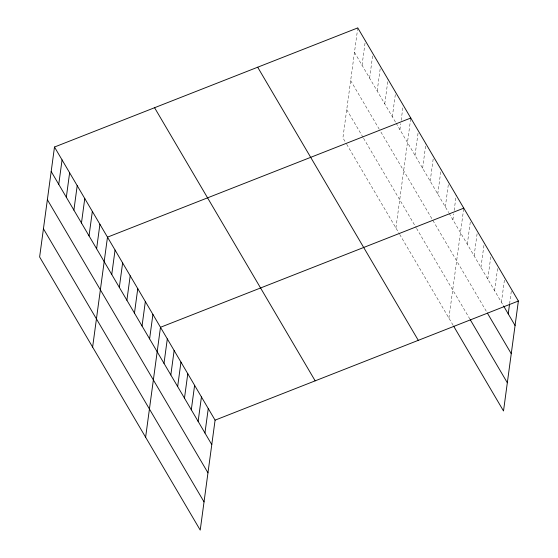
<?xml version="1.0" encoding="UTF-8"?>
<svg xmlns="http://www.w3.org/2000/svg" width="558" height="558" viewBox="0 0 558 558"><rect width="100%" height="100%" fill="white"/><g stroke="black" fill="none" stroke-linecap="round" stroke-linejoin="round"><path stroke-width="0.42" stroke-dasharray="2.79 2.09" d="M357.776 27.9L342.912 137.847L346.281 143.566M362.044 65.244L365.35 40.776M369.612 78.12L372.807 54.496M377.18 90.996L380.493 66.528M384.755 103.872L388.061 79.403M392.323 116.748L395.636 92.279M399.898 129.623L400.693 123.716M401.153 120.34L403.092 105.999M395.908 227.978L410.779 118.031M415.04 155.375L418.235 131.751M422.608 168.251L425.914 143.783M430.183 181.127L433.378 157.502M437.751 194.003L441.057 169.534M445.319 206.879L448.632 182.41M452.894 219.754L453.689 213.847M454.149 210.471L456.2 195.286M448.904 318.109L463.656 209.006M467.29 244.237L470.596 219.768M474.112 255.843L477.306 232.219M480.94 267.456L484.246 242.988M487.769 279.063L491.075 254.594M494.59 290.669L497.785 267.045M501.419 302.276L504.725 277.807M509.607 303.761L511.323 291.102M354.469 52.368L395.692 122.467M396.11 123.185L448.688 212.598M449.106 213.316L503.121 305.177M350.654 80.575L380.096 130.649M380.94 132.079L486.939 312.347M346.727 109.64L363.132 137.54M363.551 138.251L416.129 227.671M416.547 228.382L469.787 318.918M346.699 144.285L399.277 233.697M399.695 234.416L453.173 325.363"/><path stroke-width="0.84" d="M54.489 147.026L39.625 256.973L200.224 530.1L215.088 420.153L54.489 147.026L357.776 27.9L518.375 301.027L503.511 410.974L453.598 326.088M58.75 184.37L62.064 159.902M66.325 197.246L69.631 172.778M73.893 210.122L77.206 185.654M81.468 222.998L84.774 198.529M89.036 235.874L92.342 211.405M96.611 248.749L99.917 224.281M92.621 347.104L107.485 237.157L410.779 118.031M111.746 274.501L115.06 250.033M119.321 287.377L122.627 262.909M126.889 300.253L130.202 275.785M134.464 313.129L137.77 288.66M142.032 326.005L145.345 301.536M149.607 338.88L152.913 314.412M145.617 437.235L160.481 327.288L463.775 208.162M164.003 363.37L167.309 338.901M170.825 374.976L174.138 350.508M177.653 386.582L180.959 362.114M184.475 398.189L187.788 373.72M191.303 409.795L194.609 385.327M198.125 421.409L201.438 396.94M204.953 433.015L208.26 408.547M508.24 313.882L509.496 304.605M215.088 420.153L518.375 301.027M503.546 305.903L515.069 325.495M487.364 313.073L511.254 353.702M470.213 319.643L507.327 382.76M257.691 67.211L418.291 340.338M154.573 107.715L315.172 380.842M51.183 171.494L211.782 444.621M47.367 199.701L207.967 472.828M43.44 228.766L204.033 501.893"/></g></svg>
